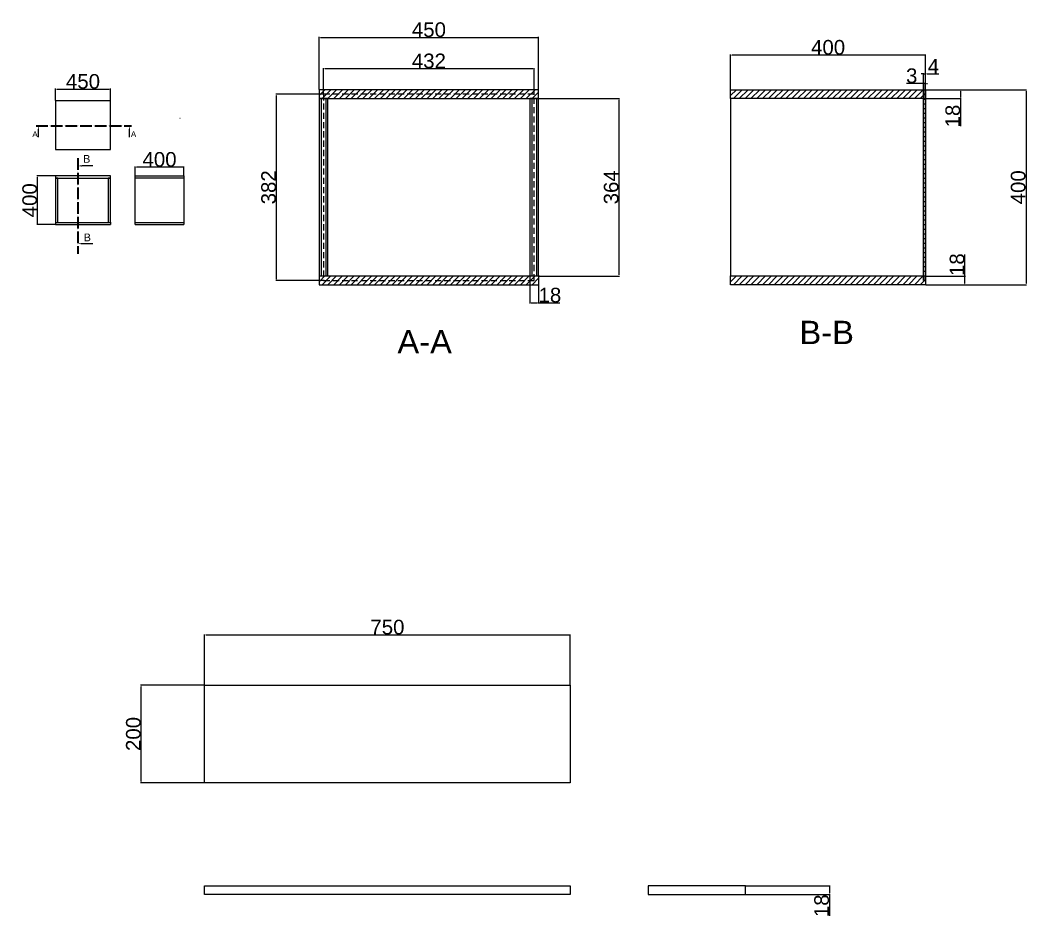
# Model space of a CAD drawing. Header units: millimetres. Extents: x -8279 to 76201, y -81 to 21625.
# Drawn here: x 34678 to 36745, y 1897 to 3736 of the extents above; entities that cross this region are included whole.
import ezdxf

# ---------------------------------------------------------------- set-up
doc = ezdxf.new("R2010")
doc.units = ezdxf.units.MM
doc.linetypes.add('ACAD_ISO04W100', pattern=[30, 24, -3, 0, -3])
doc.linetypes.add('DASHED', pattern=[19.05, 12.7, -6.35])
doc.layers.add('中心線', color=2, linetype='ACAD_ISO04W100', lineweight=35)
doc.layers.add('尺寸線', color=3, linetype='Continuous', lineweight=25)
doc.layers.add('剖面線', color=4, linetype='Continuous')
doc.styles.get("Standard").update_dxf_attribs({"font": 'Arial.ttf'})
doc.dimstyles.new('ISO-25', dxfattribs={"dimtxt": 30, "dimasz": 2.5, "dimexe": 1.25, "dimexo": 0.625, "dimtad": 1, "dimtxsty": 'Standard', "dimcen": 2.5, "dimadec": 0, "dimazin": 0, "dimtfac": 1, "dimtmove": 0, "dimatfit": 3, "dimfxl": 1, "dimarcsym": 0})

# ---------------------------------------------------------------- blocks, each defined once
blk = doc.blocks.new('*D92')
at = {"color": 0, "lineweight": -2, "transparency": 16777216}
for p, q in [((35291.4, 3594.2), (35291.4, 3702.1)), ((35293.9, 3700.9), (35738.9, 3700.9)), ((35741.4, 3594.2), (35741.4, 3702.1))]:
    blk.add_line(p, q, dxfattribs=at)
at = {"color": 0, "transparency": 16777216}
for points in [[(35293.9, 3701.3), (35293.9, 3700.4), (35291.4, 3700.9)], [(35738.9, 3701.3), (35738.9, 3700.4), (35741.4, 3700.9)]]:
    blk.add_solid(points, dxfattribs=at)
at = {"layer": 'Defpoints', "color": 0, "transparency": 16777216}
for p in [(35741.4, 3700.9), (35291.4, 3593.5), (35741.4, 3593.5)]:
    blk.add_point(p, dxfattribs=at)
at = {"color": 0, "transparency": 16777216, "insert": (35516.4, 3716.8), "char_height": 30, "attachment_point": 5}
blk.add_mtext('450', dxfattribs=at)
blk = doc.blocks.new('*D93')
at = {"color": 0, "lineweight": -2, "transparency": 16777216}
for p, q in [((36135.2, 3594.2), (36135.2, 3665.9)), ((36532.7, 3664.7), (36137.7, 3664.7)), ((36535.2, 3594.2), (36535.2, 3665.9))]:
    blk.add_line(p, q, dxfattribs=at)
at = {"color": 0, "transparency": 16777216}
for points in [[(36137.7, 3665.1), (36137.7, 3664.3), (36135.2, 3664.7)], [(36532.7, 3665.1), (36532.7, 3664.3), (36535.2, 3664.7)]]:
    blk.add_solid(points, dxfattribs=at)
at = {"layer": 'Defpoints', "color": 0, "transparency": 16777216}
for p in [(36135.2, 3664.7), (36135.2, 3593.5), (36535.2, 3593.5)]:
    blk.add_point(p, dxfattribs=at)
at = {"color": 0, "transparency": 16777216, "insert": (36335.2, 3680.6), "char_height": 30, "attachment_point": 5}
blk.add_mtext('400', dxfattribs=at)
blk = doc.blocks.new('*D64')
at = {"color": 0, "lineweight": -2, "transparency": 16777216}
for p, q in [((36528.7, 3606.3), (36496.3, 3606.3)), ((36531.2, 3585.2), (36531.2, 3607.5)), ((36534.2, 3606.3), (36531.2, 3606.3)), ((36534.2, 3585.2), (36534.2, 3607.5)), ((36536.7, 3606.3), (36539.2, 3606.3))]:
    blk.add_line(p, q, dxfattribs=at)
at = {"color": 0, "transparency": 16777216}
for points in [[(36528.7, 3606.7), (36528.7, 3605.9), (36531.2, 3606.3)], [(36536.7, 3606.7), (36536.7, 3605.9), (36534.2, 3606.3)]]:
    blk.add_solid(points, dxfattribs=at)
at = {"layer": 'Defpoints', "color": 0, "transparency": 16777216}
for p in [(36534.2, 3606.3), (36531.2, 3584.5), (36534.2, 3584.5)]:
    blk.add_point(p, dxfattribs=at)
at = {"color": 0, "transparency": 16777216, "insert": (36506.7, 3622.2), "char_height": 30, "attachment_point": 5}
blk.add_mtext('3', dxfattribs=at)
blk = doc.blocks.new('*D94')
at = {"color": 0, "lineweight": -2, "transparency": 16777216}
for p, q in [((36615.7, 3211.5), (36615.7, 3255.5)), ((36535.8, 3211.5), (36617, 3211.5)), ((36615.7, 3196), (36615.7, 3209)), ((36535.8, 3193.5), (36617, 3193.5))]:
    blk.add_line(p, q, dxfattribs=at)
at = {"color": 0, "transparency": 16777216}
for points in [[(36615.3, 3209), (36616.1, 3209), (36615.7, 3211.5)], [(36615.3, 3196), (36616.1, 3196), (36615.7, 3193.5)]]:
    blk.add_solid(points, dxfattribs=at)
at = {"layer": 'Defpoints', "color": 0, "transparency": 16777216}
for p in [(36535.2, 3211.5), (36615.7, 3211.5), (36535.2, 3193.5)]:
    blk.add_point(p, dxfattribs=at)
at = {"color": 0, "transparency": 16777216, "insert": (36599.8, 3234.8), "char_height": 30, "attachment_point": 5, "rotation": 90}
blk.add_mtext('18', dxfattribs=at)
blk = doc.blocks.new('*D95')
at = {"color": 0, "lineweight": -2, "transparency": 16777216}
for p, q in [((35300.4, 3585.2), (35300.4, 3638)), ((35732.4, 3585.2), (35732.4, 3638)), ((35729.9, 3636.7), (35302.9, 3636.7))]:
    blk.add_line(p, q, dxfattribs=at)
at = {"color": 0, "transparency": 16777216}
for points in [[(35302.9, 3637.1), (35302.9, 3636.3), (35300.4, 3636.7)], [(35729.9, 3637.1), (35729.9, 3636.3), (35732.4, 3636.7)]]:
    blk.add_solid(points, dxfattribs=at)
at = {"layer": 'Defpoints', "color": 0, "transparency": 16777216}
for p in [(35300.4, 3636.7), (35300.4, 3584.5), (35732.4, 3584.5)]:
    blk.add_point(p, dxfattribs=at)
at = {"color": 0, "transparency": 16777216, "insert": (35516.4, 3652.7), "char_height": 30, "attachment_point": 5}
blk.add_mtext('432', dxfattribs=at)
blk = doc.blocks.new('*D96')
at = {"color": 0, "lineweight": -2, "transparency": 16777216}
for p, q in [((35299.7, 3584.5), (35202.4, 3584.5)), ((35203.6, 3205), (35203.6, 3582)), ((35299.7, 3202.5), (35202.4, 3202.5))]:
    blk.add_line(p, q, dxfattribs=at)
at = {"color": 0, "transparency": 16777216}
for points in [[(35203.2, 3582), (35204, 3582), (35203.6, 3584.5)], [(35203.2, 3205), (35204, 3205), (35203.6, 3202.5)]]:
    blk.add_solid(points, dxfattribs=at)
at = {"layer": 'Defpoints', "color": 0, "transparency": 16777216}
for p in [(35203.6, 3584.5), (35300.4, 3584.5), (35300.4, 3202.5)]:
    blk.add_point(p, dxfattribs=at)
at = {"color": 0, "transparency": 16777216, "insert": (35187.7, 3393.5), "char_height": 30, "attachment_point": 5, "rotation": 90}
blk.add_mtext('382', dxfattribs=at)
blk = doc.blocks.new('*D97')
at = {"color": 0, "lineweight": -2, "transparency": 16777216}
for p, q in [((35742, 3575.5), (35907.6, 3575.5)), ((35906.3, 3573), (35906.3, 3214)), ((35742, 3211.5), (35907.6, 3211.5))]:
    blk.add_line(p, q, dxfattribs=at)
at = {"color": 0, "transparency": 16777216}
for points in [[(35905.9, 3573), (35906.8, 3573), (35906.3, 3575.5)], [(35905.9, 3214), (35906.8, 3214), (35906.3, 3211.5)]]:
    blk.add_solid(points, dxfattribs=at)
at = {"layer": 'Defpoints', "color": 0, "transparency": 16777216}
for p in [(35741.4, 3575.5), (35741.4, 3211.5), (35906.3, 3211.5)]:
    blk.add_point(p, dxfattribs=at)
at = {"color": 0, "transparency": 16777216, "insert": (35890.4, 3393.5), "char_height": 30, "attachment_point": 5, "rotation": 90}
blk.add_mtext('364', dxfattribs=at)
blk = doc.blocks.new('*D65')
at = {"color": 0, "lineweight": -2, "transparency": 16777216}
for p, q in [((36535.8, 3593.5), (36742.4, 3593.5)), ((36741.2, 3591), (36741.2, 3196)), ((36535.8, 3193.5), (36742.4, 3193.5))]:
    blk.add_line(p, q, dxfattribs=at)
at = {"color": 0, "transparency": 16777216}
for points in [[(36740.7, 3591), (36741.6, 3591), (36741.2, 3593.5)], [(36740.7, 3196), (36741.6, 3196), (36741.2, 3193.5)]]:
    blk.add_solid(points, dxfattribs=at)
at = {"layer": 'Defpoints', "color": 0, "transparency": 16777216}
for p in [(36535.2, 3593.5), (36535.2, 3193.5), (36741.2, 3193.5)]:
    blk.add_point(p, dxfattribs=at)
at = {"color": 0, "transparency": 16777216, "insert": (36725.2, 3393.5), "char_height": 30, "attachment_point": 5, "rotation": 90}
blk.add_mtext('400', dxfattribs=at)
blk = doc.blocks.new('*D98')
at = {"color": 0, "lineweight": -2, "transparency": 16777216}
for p, q in [((36535.8, 3593.5), (36608.2, 3593.5)), ((36607, 3591), (36607, 3578)), ((36531.8, 3575.5), (36608.2, 3575.5)), ((36607, 3575.5), (36607, 3518.9))]:
    blk.add_line(p, q, dxfattribs=at)
at = {"color": 0, "transparency": 16777216}
for points in [[(36606.6, 3591), (36607.4, 3591), (36607, 3593.5)], [(36606.6, 3578), (36607.4, 3578), (36607, 3575.5)]]:
    blk.add_solid(points, dxfattribs=at)
at = {"layer": 'Defpoints', "color": 0, "transparency": 16777216}
for p in [(36535.2, 3593.5), (36607, 3593.5), (36531.2, 3575.5)]:
    blk.add_point(p, dxfattribs=at)
at = {"color": 0, "transparency": 16777216, "insert": (36591.1, 3539.7), "char_height": 30, "attachment_point": 5, "rotation": 90}
blk.add_mtext('18', dxfattribs=at)
blk = doc.blocks.new('*D99')
at = {"color": 0, "lineweight": -2, "transparency": 16777216}
for p, q in [((35723.4, 3210.9), (35723.4, 3154.9)), ((35741.4, 3210.9), (35741.4, 3154.9)), ((35725.9, 3156.2), (35738.9, 3156.2)), ((35741.4, 3156.2), (35785.3, 3156.2))]:
    blk.add_line(p, q, dxfattribs=at)
at = {"color": 0, "transparency": 16777216}
for points in [[(35725.9, 3156.6), (35725.9, 3155.8), (35723.4, 3156.2)], [(35738.9, 3156.6), (35738.9, 3155.8), (35741.4, 3156.2)]]:
    blk.add_solid(points, dxfattribs=at)
at = {"layer": 'Defpoints', "color": 0, "transparency": 16777216}
for p in [(35723.4, 3211.5), (35741.4, 3211.5), (35741.4, 3156.2)]:
    blk.add_point(p, dxfattribs=at)
at = {"color": 0, "transparency": 16777216, "insert": (35764.6, 3172.1), "char_height": 30, "attachment_point": 5}
blk.add_mtext('18', dxfattribs=at)
blk = doc.blocks.new('*D149')
at = {"color": 0, "lineweight": -2, "transparency": 16777216}
for p, q in [((35056.3, 2372.4), (35056.3, 2476.2)), ((35058.8, 2475), (35803.8, 2475)), ((35806.3, 2372.4), (35806.3, 2476.2))]:
    blk.add_line(p, q, dxfattribs=at)
at = {"color": 0, "transparency": 16777216}
for points in [[(35058.8, 2475.4), (35058.8, 2474.6), (35056.3, 2475)], [(35803.8, 2475.4), (35803.8, 2474.6), (35806.3, 2475)]]:
    blk.add_solid(points, dxfattribs=at)
at = {"layer": 'Defpoints', "color": 0, "transparency": 16777216}
for p in [(35806.3, 2475), (35056.3, 2371.8), (35806.3, 2371.8)]:
    blk.add_point(p, dxfattribs=at)
at = {"color": 0, "transparency": 16777216, "insert": (35431.3, 2490.9), "char_height": 30, "attachment_point": 5}
blk.add_mtext('750', dxfattribs=at)
blk = doc.blocks.new('*D150')
at = {"color": 0, "lineweight": -2, "transparency": 16777216}
for p, q in [((36166.7, 1960.5), (36339.2, 1960.5)), ((36337.9, 1958), (36337.9, 1945)), ((36166.7, 1942.5), (36339.2, 1942.5)), ((36337.9, 1942.5), (36337.9, 1898.5))]:
    blk.add_line(p, q, dxfattribs=at)
at = {"color": 0, "transparency": 16777216}
for points in [[(36337.5, 1958), (36338.3, 1958), (36337.9, 1960.5)], [(36337.5, 1945), (36338.3, 1945), (36337.9, 1942.5)]]:
    blk.add_solid(points, dxfattribs=at)
at = {"layer": 'Defpoints', "color": 0, "transparency": 16777216}
for p in [(36166.1, 1960.5), (36166.1, 1942.5), (36337.9, 1942.5)]:
    blk.add_point(p, dxfattribs=at)
at = {"color": 0, "transparency": 16777216, "insert": (36322, 1919.3), "char_height": 30, "attachment_point": 5, "rotation": 90}
blk.add_mtext('18', dxfattribs=at)
blk = doc.blocks.new('*D151')
at = {"color": 0, "lineweight": -2, "transparency": 16777216}
for p, q in [((35055.7, 2371.8), (34925, 2371.8)), ((34926.3, 2174.3), (34926.3, 2369.3)), ((35055.7, 2171.8), (34925, 2171.8))]:
    blk.add_line(p, q, dxfattribs=at)
at = {"color": 0, "transparency": 16777216}
for points in [[(34925.8, 2369.3), (34926.7, 2369.3), (34926.3, 2371.8)], [(34925.8, 2174.3), (34926.7, 2174.3), (34926.3, 2171.8)]]:
    blk.add_solid(points, dxfattribs=at)
at = {"layer": 'Defpoints', "color": 0, "transparency": 16777216}
for p in [(34926.3, 2371.8), (35056.3, 2371.8), (35056.3, 2171.8)]:
    blk.add_point(p, dxfattribs=at)
at = {"color": 0, "transparency": 16777216, "insert": (34910.3, 2271.8), "char_height": 30, "attachment_point": 5, "rotation": 90}
blk.add_mtext('200', dxfattribs=at)
blk = doc.blocks.new('*D67')
at = {"color": 0, "lineweight": -2, "transparency": 16777216}
for p, q in [((34750.7, 3571.6), (34750.7, 3595.9)), ((34753.2, 3594.7), (34860.7, 3594.7)), ((34863.2, 3571.6), (34863.2, 3595.9))]:
    blk.add_line(p, q, dxfattribs=at)
at = {"color": 0, "transparency": 16777216}
for points in [[(34753.2, 3595.1), (34753.2, 3594.3), (34750.7, 3594.7)], [(34860.7, 3595.1), (34860.7, 3594.3), (34863.2, 3594.7)]]:
    blk.add_solid(points, dxfattribs=at)
at = {"layer": 'Defpoints', "color": 0, "transparency": 16777216}
for p in [(34863.2, 3594.7), (34750.7, 3571), (34863.2, 3571)]:
    blk.add_point(p, dxfattribs=at)
at = {"color": 0, "transparency": 16777216, "insert": (34806.9, 3610.6), "char_height": 30, "attachment_point": 5}
blk.add_mtext('450', dxfattribs=at)
blk = doc.blocks.new('*D68')
at = {"color": 0, "lineweight": -2, "transparency": 16777216}
for p, q in [((34750, 3416.9), (34712.4, 3416.9)), ((34713.6, 3319.4), (34713.6, 3414.4)), ((34750, 3316.9), (34712.4, 3316.9))]:
    blk.add_line(p, q, dxfattribs=at)
at = {"color": 0, "transparency": 16777216}
for points in [[(34713.2, 3414.4), (34714.1, 3414.4), (34713.6, 3416.9)], [(34713.2, 3319.4), (34714.1, 3319.4), (34713.6, 3316.9)]]:
    blk.add_solid(points, dxfattribs=at)
at = {"layer": 'Defpoints', "color": 0, "transparency": 16777216}
for p in [(34713.6, 3416.9), (34750.7, 3416.9), (34750.7, 3316.9)]:
    blk.add_point(p, dxfattribs=at)
at = {"color": 0, "transparency": 16777216, "insert": (34697.7, 3366.9), "char_height": 30, "attachment_point": 5, "rotation": 90}
blk.add_mtext('400', dxfattribs=at)
blk = doc.blocks.new('*D104')
at = {"color": 0, "lineweight": -2, "transparency": 16777216}
for p, q in [((34913.9, 3417.5), (34913.9, 3435.9)), ((35011.4, 3434.6), (34916.4, 3434.6)), ((35013.9, 3417.5), (35013.9, 3435.9))]:
    blk.add_line(p, q, dxfattribs=at)
at = {"color": 0, "transparency": 16777216}
for points in [[(34916.4, 3435.1), (34916.4, 3434.2), (34913.9, 3434.6)], [(35011.4, 3435.1), (35011.4, 3434.2), (35013.9, 3434.6)]]:
    blk.add_solid(points, dxfattribs=at)
at = {"layer": 'Defpoints', "color": 0, "transparency": 16777216}
for p in [(34913.9, 3434.6), (34913.9, 3416.9), (35013.9, 3416.9)]:
    blk.add_point(p, dxfattribs=at)
at = {"color": 0, "transparency": 16777216, "insert": (34963.9, 3450.6), "char_height": 30, "attachment_point": 5}
blk.add_mtext('400', dxfattribs=at)
blk = doc.blocks.new('*D280')
at = {"color": 0, "lineweight": -2, "transparency": 16777216}
for p, q in [((36528.7, 3626.3), (36526.2, 3626.3)), ((36531.2, 3594.2), (36531.2, 3627.5)), ((36531.2, 3626.3), (36535.2, 3626.3)), ((36535.2, 3594.2), (36535.2, 3627.5)), ((36537.7, 3626.3), (36562.2, 3626.3))]:
    blk.add_line(p, q, dxfattribs=at)
at = {"color": 0, "transparency": 16777216}
for points in [[(36528.7, 3626.7), (36528.7, 3625.9), (36531.2, 3626.3)], [(36537.7, 3626.7), (36537.7, 3625.9), (36535.2, 3626.3)]]:
    blk.add_solid(points, dxfattribs=at)
at = {"layer": 'Defpoints', "color": 0, "transparency": 16777216}
for p in [(36535.2, 3626.3), (36531.2, 3593.5), (36535.2, 3593.5)]:
    blk.add_point(p, dxfattribs=at)
at = {"color": 0, "transparency": 16777216, "insert": (36551.2, 3641.9), "char_height": 30, "attachment_point": 5}
blk.add_mtext('4', dxfattribs=at)

msp = doc.modelspace()

# ---------------------------------------------------------------- hatches: boundary and pattern name
at = {"layer": '剖面線'}
h = msp.add_hatch(dxfattribs=at)
h.set_pattern_fill('ANSI31', color=256, scale=3, angle=135)
h.set_pattern_definition([(180, (35362.393, -6560.486), (-2e-15, -9.525), [])])
h.paths.add_polyline_path([(36534.177, 3584.55), (36531.177, 3584.55), (36531.177, 3202.55), (36534.177, 3202.55)])

# ---------------------------------------------------------------- linework, layer by layer
for p, q in [((36535.177, 3584.55), (36535.177, 3202.55)), ((34863.153, 3571.003), (34750.653, 3571.003)), ((34750.653, 3571.003), (34750.653, 3471.003)), ((34863.153, 3471.003), (34863.153, 3571.003)), ((36135.177, 3575.55), (36135.177, 3211.55)), ((34750.653, 3471.003), (34863.153, 3471.003)), ((34913.88, 3316.862), (34913.88, 3412.362)), ((35013.88, 3412.362), (35013.88, 3316.862)), ((34750.653, 3321.362), (34863.153, 3321.362)), ((34750.653, 3321.362), (34750.653, 3316.862)), ((34750.653, 3316.862), (34863.153, 3316.862)), ((34863.153, 3321.862), (34863.153, 3316.862)), ((34913.88, 3321.362), (35013.88, 3321.362)), ((34913.88, 3316.862), (35013.88, 3316.862)), ((35291.365, 3211.55), (35291.365, 3193.55)), ((35291.365, 3211.55), (35741.365, 3211.55)), ((35741.365, 3213.55), (35741.365, 3193.55)), ((35291.365, 3193.55), (35741.365, 3193.55)), ((35056.321, 2371.758), (35806.321, 2371.758)), ((35056.321, 2171.758), (35056.321, 2371.758)), ((35806.321, 2371.758), (35806.321, 2171.758)), ((35806.321, 2171.758), (35056.321, 2171.758)), ((35056.321, 1960.498), (35806.321, 1960.498)), ((35056.321, 1942.498), (35056.321, 1960.498)), ((35806.321, 1960.498), (35806.321, 1942.498)), ((36166.058, 1960.498), (35966.058, 1960.498)), ((35966.058, 1960.498), (35966.058, 1942.498)), ((36166.058, 1960.498), (36146.058, 1960.498)), ((36166.058, 1942.498), (36166.058, 1960.498)), ((35806.321, 1942.498), (35056.321, 1942.498)), ((35966.058, 1942.498), (36166.058, 1942.498))]:
    msp.add_line(p, q)
for points in [[(35741.365, 3593.55), (35291.365, 3593.55), (35291.365, 3575.55), (35741.365, 3575.55)], [(36135.177, 3575.55), (36135.177, 3593.55), (36535.177, 3593.55), (36535.177, 3584.55), (36531.177, 3584.55), (36531.177, 3575.55)], [(36534.177, 3584.55), (36534.177, 3202.55), (36531.177, 3202.55), (36531.177, 3584.55)], [(35723.365, 3575.55), (35723.365, 3211.55), (35741.365, 3211.55), (35741.365, 3575.55)], [(34863.153, 3416.862), (34750.653, 3416.862), (34750.653, 3412.362), (34863.153, 3412.362)], [(34858.653, 3412.362), (34858.653, 3321.362), (34863.153, 3321.362), (34863.153, 3412.362)], [(35013.88, 3412.362), (34913.88, 3412.362), (34913.88, 3416.862), (35013.88, 3416.862)]]:
    msp.add_lwpolyline(points, close=True)
at = {"color": 5, "linetype": 'DASHED'}
msp.add_lwpolyline([(35300.365, 3584.55), (35300.365, 3202.55), (35732.365, 3202.55), (35732.365, 3584.55)], close=True, dxfattribs=at)
for points in [[(35309.365, 3211.55), (35309.365, 3575.55), (35291.365, 3575.55), (35291.365, 3211.55)], [(34755.153, 3321.362), (34755.153, 3412.362), (34750.653, 3412.362), (34750.653, 3321.362)], [(36535.177, 3202.55), (36535.177, 3193.55), (36135.177, 3193.55), (36135.177, 3211.55), (36531.177, 3211.55), (36531.177, 3202.55), (36535.177, 3202.55)]]:
    msp.add_lwpolyline(points)
msp.add_lwpolyline([(35005.997, 3534.648), (35005.247, 3534.648)], dxfattribs=at)
at = {"layer": '中心線'}
for p, q in [((34711.053, 3519.595), (34906.74, 3519.595)), ((34796.171, 3453.552), (34796.171, 3256.662))]:
    msp.add_line(p, q, dxfattribs=at)
at = {"layer": '剖面線', "linetype": 'Continuous'}
for p, q in [((35291.365, 3605.584), (35291.365, 3605.584)), ((35291.365, 3593.615), (35291.365, 3593.615)), ((35291.365, 3581.645), (35303.269, 3593.55)), ((35297.239, 3575.55), (35315.239, 3593.55)), ((35309.208, 3575.55), (35327.208, 3593.55)), ((35321.177, 3575.55), (35339.177, 3593.55)), ((35333.146, 3575.55), (35351.146, 3593.55)), ((35345.115, 3575.55), (35363.115, 3593.55)), ((35357.085, 3575.55), (35375.085, 3593.55)), ((35369.054, 3575.55), (35387.054, 3593.55)), ((35381.023, 3575.55), (35399.023, 3593.55)), ((35392.992, 3575.55), (35410.992, 3593.55)), ((35404.962, 3575.55), (35422.962, 3593.55)), ((35416.931, 3575.55), (35434.931, 3593.55)), ((35428.9, 3575.55), (35446.9, 3593.55)), ((35440.869, 3575.55), (35458.869, 3593.55)), ((35452.839, 3575.55), (35470.839, 3593.55)), ((35464.808, 3575.55), (35482.808, 3593.55)), ((35476.777, 3575.55), (35494.777, 3593.55)), ((35488.746, 3575.55), (35506.746, 3593.55)), ((35500.715, 3575.55), (35518.715, 3593.55)), ((35512.685, 3575.55), (35530.685, 3593.55)), ((35524.654, 3575.55), (35542.654, 3593.55)), ((35536.623, 3575.55), (35554.623, 3593.55)), ((35548.592, 3575.55), (35566.592, 3593.55)), ((35560.562, 3575.55), (35578.562, 3593.55)), ((35572.531, 3575.55), (35590.531, 3593.55)), ((35584.5, 3575.55), (35602.5, 3593.55)), ((35596.469, 3575.55), (35614.469, 3593.55)), ((35608.438, 3575.55), (35626.438, 3593.55)), ((35620.408, 3575.55), (35638.408, 3593.55)), ((35632.377, 3575.55), (35650.377, 3593.55)), ((35644.346, 3575.55), (35662.346, 3593.55)), ((35656.315, 3575.55), (35674.315, 3593.55)), ((35668.285, 3575.55), (35686.285, 3593.55)), ((35680.254, 3575.55), (35698.254, 3593.55)), ((35692.223, 3575.55), (35710.223, 3593.55)), ((35704.192, 3575.55), (35722.192, 3593.55)), ((35716.162, 3575.55), (35734.162, 3593.55)), ((35728.131, 3575.55), (35741.365, 3588.784)), ((35740.1, 3575.55), (35741.365, 3576.815)), ((36135.178, 3581.645), (36147.082, 3593.55)), ((36141.051, 3575.55), (36159.051, 3593.55)), ((36153.02, 3575.55), (36171.02, 3593.55)), ((36164.99, 3575.55), (36182.99, 3593.55)), ((36176.959, 3575.55), (36194.959, 3593.55)), ((36188.928, 3575.55), (36206.928, 3593.55)), ((36200.897, 3575.55), (36218.897, 3593.55)), ((36212.866, 3575.55), (36230.866, 3593.55)), ((36224.836, 3575.55), (36242.836, 3593.55)), ((36236.805, 3575.55), (36254.805, 3593.55)), ((36248.774, 3575.55), (36266.774, 3593.55)), ((36260.743, 3575.55), (36278.743, 3593.55)), ((36272.713, 3575.55), (36290.713, 3593.55)), ((36284.682, 3575.55), (36302.682, 3593.55)), ((36296.651, 3575.55), (36314.651, 3593.55)), ((36308.62, 3575.55), (36326.62, 3593.55)), ((36320.589, 3575.55), (36338.589, 3593.55)), ((36332.559, 3575.55), (36350.559, 3593.55)), ((36344.528, 3575.55), (36362.528, 3593.55)), ((36356.497, 3575.55), (36374.497, 3593.55)), ((36368.466, 3575.55), (36386.466, 3593.55)), ((36380.436, 3575.55), (36398.436, 3593.55)), ((36392.405, 3575.55), (36410.405, 3593.55)), ((36404.374, 3575.55), (36422.374, 3593.55)), ((36416.343, 3575.55), (36434.343, 3593.55)), ((36428.312, 3575.55), (36446.313, 3593.55)), ((36440.282, 3575.55), (36458.282, 3593.55)), ((36452.251, 3575.55), (36470.251, 3593.55)), ((36464.22, 3575.55), (36482.22, 3593.55)), ((36476.189, 3575.55), (36494.189, 3593.55)), ((36488.159, 3575.55), (36506.159, 3593.55)), ((36500.128, 3575.55), (36518.128, 3593.55)), ((36512.097, 3575.55), (36530.097, 3593.55)), ((36524.066, 3575.55), (36531.177, 3582.661)), ((36533.066, 3584.55), (36535.177, 3586.661)), ((35296.332, 3211.55), (35296.332, 3575.55)), ((35305.857, 3211.55), (35305.857, 3575.55)), ((35728.476, 3211.55), (35728.476, 3575.55)), ((35738.001, 3211.55), (35738.001, 3575.55)), ((35291.365, 3199.645), (35303.269, 3211.55)), ((35297.239, 3193.55), (35315.239, 3211.55)), ((35309.208, 3193.55), (35327.208, 3211.55)), ((35321.177, 3193.55), (35339.177, 3211.55)), ((35333.146, 3193.55), (35351.146, 3211.55)), ((35345.116, 3193.55), (35363.116, 3211.55)), ((35357.085, 3193.55), (35375.085, 3211.55)), ((35369.054, 3193.55), (35387.054, 3211.55)), ((35381.023, 3193.55), (35399.023, 3211.55)), ((35392.992, 3193.55), (35410.992, 3211.55)), ((35404.962, 3193.55), (35422.962, 3211.55)), ((35416.931, 3193.55), (35434.931, 3211.55)), ((35428.9, 3193.55), (35446.9, 3211.55)), ((35440.869, 3193.55), (35458.869, 3211.55)), ((35452.839, 3193.55), (35470.839, 3211.55)), ((35464.808, 3193.55), (35482.808, 3211.55)), ((35476.777, 3193.55), (35494.777, 3211.55)), ((35488.746, 3193.55), (35506.746, 3211.55)), ((35500.715, 3193.55), (35518.715, 3211.55)), ((35512.685, 3193.55), (35530.685, 3211.55)), ((35524.654, 3193.55), (35542.654, 3211.55)), ((35536.623, 3193.55), (35554.623, 3211.55)), ((35548.592, 3193.55), (35566.592, 3211.55)), ((35560.562, 3193.55), (35578.562, 3211.55)), ((35572.531, 3193.55), (35590.531, 3211.55)), ((35584.5, 3193.55), (35602.5, 3211.55)), ((35596.469, 3193.55), (35614.469, 3211.55)), ((35608.439, 3193.55), (35626.439, 3211.55)), ((35620.408, 3193.55), (35638.408, 3211.55)), ((35632.377, 3193.55), (35650.377, 3211.55)), ((35644.346, 3193.55), (35662.346, 3211.55)), ((35656.315, 3193.55), (35674.315, 3211.55)), ((35668.285, 3193.55), (35686.285, 3211.55)), ((35680.254, 3193.55), (35698.254, 3211.55)), ((35692.223, 3193.55), (35710.223, 3211.55)), ((35704.192, 3193.55), (35722.192, 3211.55)), ((35716.162, 3193.55), (35734.162, 3211.55)), ((35728.131, 3193.55), (35741.365, 3206.784)), ((36135.178, 3199.645), (36147.082, 3211.55)), ((36141.051, 3193.55), (36159.051, 3211.55)), ((36153.02, 3193.55), (36171.02, 3211.55)), ((36164.99, 3193.55), (36182.99, 3211.55)), ((36176.959, 3193.55), (36194.959, 3211.55)), ((36188.928, 3193.55), (36206.928, 3211.55)), ((36200.897, 3193.55), (36218.897, 3211.55)), ((36212.866, 3193.55), (36230.866, 3211.55)), ((36224.836, 3193.55), (36242.836, 3211.55)), ((36236.805, 3193.55), (36254.805, 3211.55)), ((36248.774, 3193.55), (36266.774, 3211.55)), ((36260.743, 3193.55), (36278.743, 3211.55)), ((36272.713, 3193.55), (36290.713, 3211.55)), ((36284.682, 3193.55), (36302.682, 3211.55)), ((36296.651, 3193.55), (36314.651, 3211.55)), ((36308.62, 3193.55), (36326.62, 3211.55)), ((36320.589, 3193.55), (36338.589, 3211.55)), ((36332.559, 3193.55), (36350.559, 3211.55)), ((36344.528, 3193.55), (36362.528, 3211.55)), ((36356.497, 3193.55), (36374.497, 3211.55)), ((36368.466, 3193.55), (36386.466, 3211.55)), ((36380.436, 3193.55), (36398.436, 3211.55)), ((36392.405, 3193.55), (36410.405, 3211.55)), ((36404.374, 3193.55), (36422.374, 3211.55)), ((36416.343, 3193.55), (36434.343, 3211.55)), ((36428.312, 3193.55), (36446.313, 3211.55)), ((36440.282, 3193.55), (36458.282, 3211.55)), ((36452.251, 3193.55), (36470.251, 3211.55)), ((36464.22, 3193.55), (36482.22, 3211.55)), ((36476.189, 3193.55), (36494.189, 3211.55)), ((36488.159, 3193.55), (36506.159, 3211.55)), ((36500.128, 3193.55), (36518.128, 3211.55)), ((36512.097, 3193.55), (36530.097, 3211.55)), ((36524.066, 3193.55), (36533.066, 3202.55))]:
    msp.add_line(p, q, dxfattribs=at)
at = {"layer": '尺寸線'}
for p, q in [((34715.363, 3496.345), (34715.363, 3512.845)), ((34902.43, 3496.345), (34902.43, 3512.845)), ((34827.171, 3437.423), (34805.171, 3437.423)), ((34827.171, 3277.795), (34805.171, 3277.795))]:
    msp.add_line(p, q, dxfattribs=at)
for points in [[(34716.488, 3512.845), (34714.238, 3512.845), (34715.363, 3519.595)], [(34901.305, 3512.845), (34903.555, 3512.845), (34902.43, 3519.595)], [(34805.171, 3435.923), (34805.171, 3438.923), (34796.171, 3437.423)], [(34805.171, 3276.295), (34805.171, 3279.295), (34796.171, 3277.795)]]:
    msp.add_solid(points, dxfattribs=at)

# ---------------------------------------------------------------- texts
for s, width, gutter_width, insert, char_height, attachment_point in [('A', 13.76611, 1.5, (34702.937, 3496.512), 12, 7), ('A', 13.76611, 1.5, (34916.196, 3496.512), 12, 9), ('B', 18.35482, 2, (34807.106, 3459.789), 16, 1), ('B', 18.35482, 2, (34823.16, 3298.661), 16, 3), ('A-A', 27.53223, 3, (35563.598, 3052.656), 48, 9), ('B-B', 27.53223, 3, (36388.191, 3071.67), 48, 9)]:
    msp.add_mtext_dynamic_manual_height_columns(s, width=width, gutter_width=gutter_width, heights=[0], dxfattribs=dict(at, insert=insert, char_height=char_height, attachment_point=attachment_point))

# ---------------------------------------------------------------- dimensions: what is measured, and where the dimension line sits
at = {"color": 3}
for base, p1, p2, picture, middle in [((35741.365, 3700.852), (35291.365, 3593.55), (35741.365, 3593.55), '*D92', (35516.365, 3716.794)), ((36135.177, 3664.676), (36535.177, 3593.55), (36135.177, 3593.55), '*D93', (36335.177, 3680.618)), ((35300.365, 3636.714), (35732.365, 3584.55), (35300.365, 3584.55), '*D95', (35516.365, 3652.666)), ((36535.177, 3626.27), (36531.177, 3593.55), (36535.177, 3593.55), '*D280', (36551.178, 3641.895)), ((35741.365, 3156.177), (35723.365, 3211.55), (35741.365, 3211.55), '*D99', (35764.596, 3172.119))]:
    dim = msp.add_linear_dim(base=base, p1=p1, p2=p2, dimstyle='ISO-25', dxfattribs=at)
    dim.commit()
    dim.dimension.update_dxf_attribs({"geometry": picture, "text_midpoint": middle})
for base, p1, p2, picture, middle in [((36534.177, 3606.295), (36531.177, 3584.55), (36534.177, 3584.55), '*D64', (36506.726, 3606.295)), ((35806.321, 2474.968), (35056.321, 2371.758), (35806.321, 2371.758), '*D149', (35431.321, 2474.968))]:
    dim = msp.add_linear_dim(base=base, p1=p1, p2=p2, dimstyle='ISO-25', dxfattribs=at)
    dim.commit()
    dim.dimension.update_dxf_attribs({"geometry": picture, "text_midpoint": middle, "dimtype": 160})
dim = msp.add_linear_dim(base=(34863.153, 3594.677), p1=(34750.653, 3571.003), p2=(34863.153, 3571.003), text='450', dimstyle='ISO-25', dxfattribs=at)
dim.commit()
dim.dimension.update_dxf_attribs({"geometry": '*D67', "text_midpoint": (34806.903, 3594.677), "dimtype": 160})
for base, p1, p2, picture, middle in [((35203.61, 3584.55), (35300.365, 3202.55), (35300.365, 3584.55), '*D96', (35187.658, 3393.55)), ((36741.165, 3193.55), (36535.177, 3593.55), (36535.177, 3193.55), '*D65', (36725.222, 3393.55)), ((35906.345, 3211.55), (35741.365, 3575.55), (35741.365, 3211.55), '*D97', (35890.392, 3393.55)), ((34926.265, 2371.758), (35056.321, 2171.758), (35056.321, 2371.758), '*D151', (34910.323, 2271.758)), ((36337.919, 1942.498), (36166.058, 1960.498), (36166.058, 1942.498), '*D150', (36321.976, 1919.267))]:
    dim = msp.add_linear_dim(base=base, p1=p1, p2=p2, angle=90, dimstyle='ISO-25', dxfattribs=at)
    dim.commit()
    dim.dimension.update_dxf_attribs({"geometry": picture, "text_midpoint": middle})
for base, p1, p2, picture, middle in [((36606.996, 3593.55), (36531.177, 3575.55), (36535.177, 3593.55), '*D98', (36606.996, 3539.665)), ((36615.71, 3211.55), (36535.177, 3193.55), (36535.177, 3211.55), '*D94', (36615.71, 3234.78))]:
    dim = msp.add_linear_dim(base=base, p1=p1, p2=p2, angle=90, dimstyle='ISO-25', dxfattribs=at)
    dim.commit()
    dim.dimension.update_dxf_attribs({"geometry": picture, "text_midpoint": middle, "dimtype": 160})
dim = msp.add_linear_dim(base=(34913.88, 3434.643), p1=(35013.88, 3416.862), p2=(34913.88, 3416.862), text='400', dimstyle='ISO-25', dxfattribs=at)
dim.commit()
dim.dimension.update_dxf_attribs({"geometry": '*D104', "text_midpoint": (34963.88, 3450.586)})
dim = msp.add_linear_dim(base=(34713.645, 3416.862), p1=(34750.653, 3316.862), p2=(34750.653, 3416.862), angle=90, text='400', dimstyle='ISO-25', dxfattribs=at)
dim.commit()
dim.dimension.update_dxf_attribs({"geometry": '*D68', "text_midpoint": (34697.703, 3366.862)})

doc.saveas('drawing.dxf')
